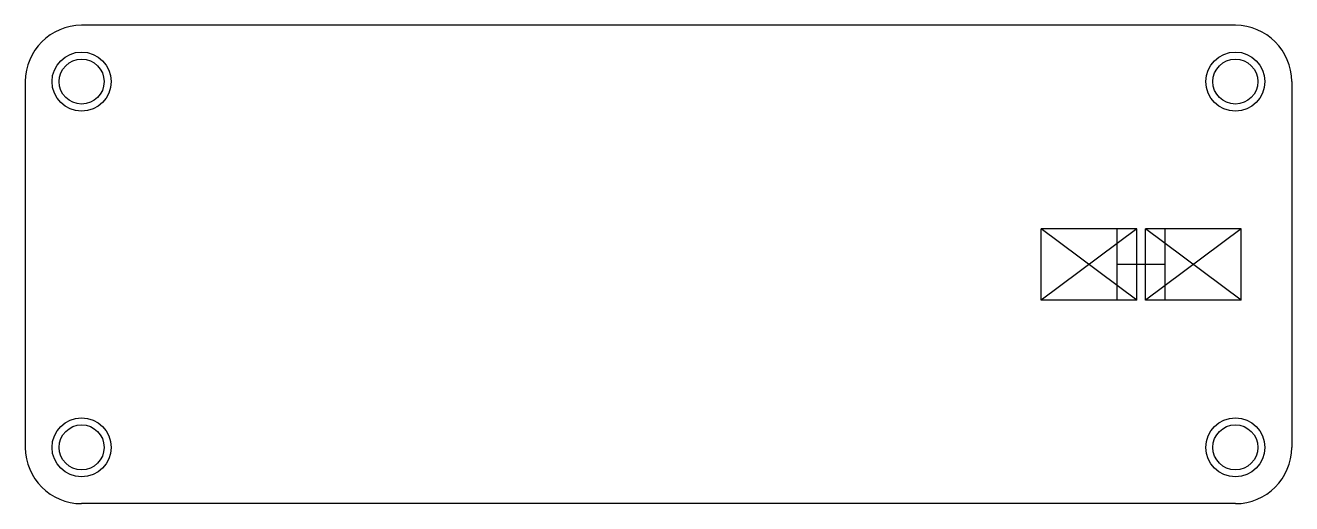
# Model space of a CAD drawing. Header units: millimetres. Extents: x 75.4 to 120.4, y 233.3 to 250.3.
import ezdxf

# ---------------------------------------------------------------- set-up
doc = ezdxf.new("R2010")
doc.units = ezdxf.units.MM
doc.header["$PDSIZE"] = -1
doc.linetypes.add('CENTERX2', pattern=[20.32, 12.7, -2.54, 2.54, -2.54])
doc.layers.get('0').update_dxf_attribs({"true_color": 0xffffff})

msp = doc.modelspace()

# ---------------------------------------------------------------- linework, layer by layer
at = {"color": 7, "linetype": 'Continuous', "true_color": 0xffffff}
for p, q in [((118.35, 250.334), (77.35, 250.334)), ((75.35, 248.334), (75.35, 235.334)), ((120.35, 248.334), (120.35, 235.334)), ((114.85, 243.104), (111.45, 243.104)), ((111.45, 240.564), (111.45, 243.104)), ((114.85, 240.564), (114.85, 243.104)), ((118.55, 243.104), (115.15, 243.104)), ((115.15, 240.564), (115.15, 243.104)), ((118.55, 240.564), (118.55, 243.104)), ((114.85, 240.564), (111.45, 240.564)), ((118.55, 240.564), (115.15, 240.564)), ((118.35, 233.334), (77.35, 233.334))]:
    msp.add_line(p, q, dxfattribs=at)
at = {"color": 7, "linetype": 'CENTERX2', "true_color": 0xffffff}
for p, q in [((114.85, 240.564), (111.45, 243.104)), ((114.85, 243.104), (111.45, 240.564)), ((114.15, 240.564), (114.15, 243.104)), ((118.55, 240.564), (115.15, 243.104)), ((118.55, 243.104), (115.15, 240.564)), ((115.85, 240.564), (115.85, 243.104)), ((114.85, 241.834), (114.15, 241.834)), ((115.15, 241.834), (114.85, 241.834)), ((115.85, 241.834), (115.15, 241.834))]:
    msp.add_line(p, q, dxfattribs=at)
at = {"color": 7, "linetype": 'Continuous', "true_color": 0xffffff}
for centre, radius in [((77.35, 248.334), 1.05), ((118.35, 248.334), 1.05), ((77.35, 248.334), 0.8), ((118.35, 248.334), 0.8), ((77.35, 235.334), 1.05), ((118.35, 235.334), 1.05), ((77.35, 235.334), 0.8), ((118.35, 235.334), 0.8)]:
    msp.add_circle(centre, radius, dxfattribs=at)
for centre, start, end in [((77.35, 248.334), 90, 180), ((118.35, 248.334), 0, 90), ((77.35, 235.334), 180, 270), ((118.35, 235.334), 270, 0)]:
    msp.add_arc(centre, 2, start, end, dxfattribs=at)
for p in [(113.15, 241.834), (116.85, 241.834)]:
    msp.add_point(p, dxfattribs=at)

doc.saveas('drawing.dxf')
